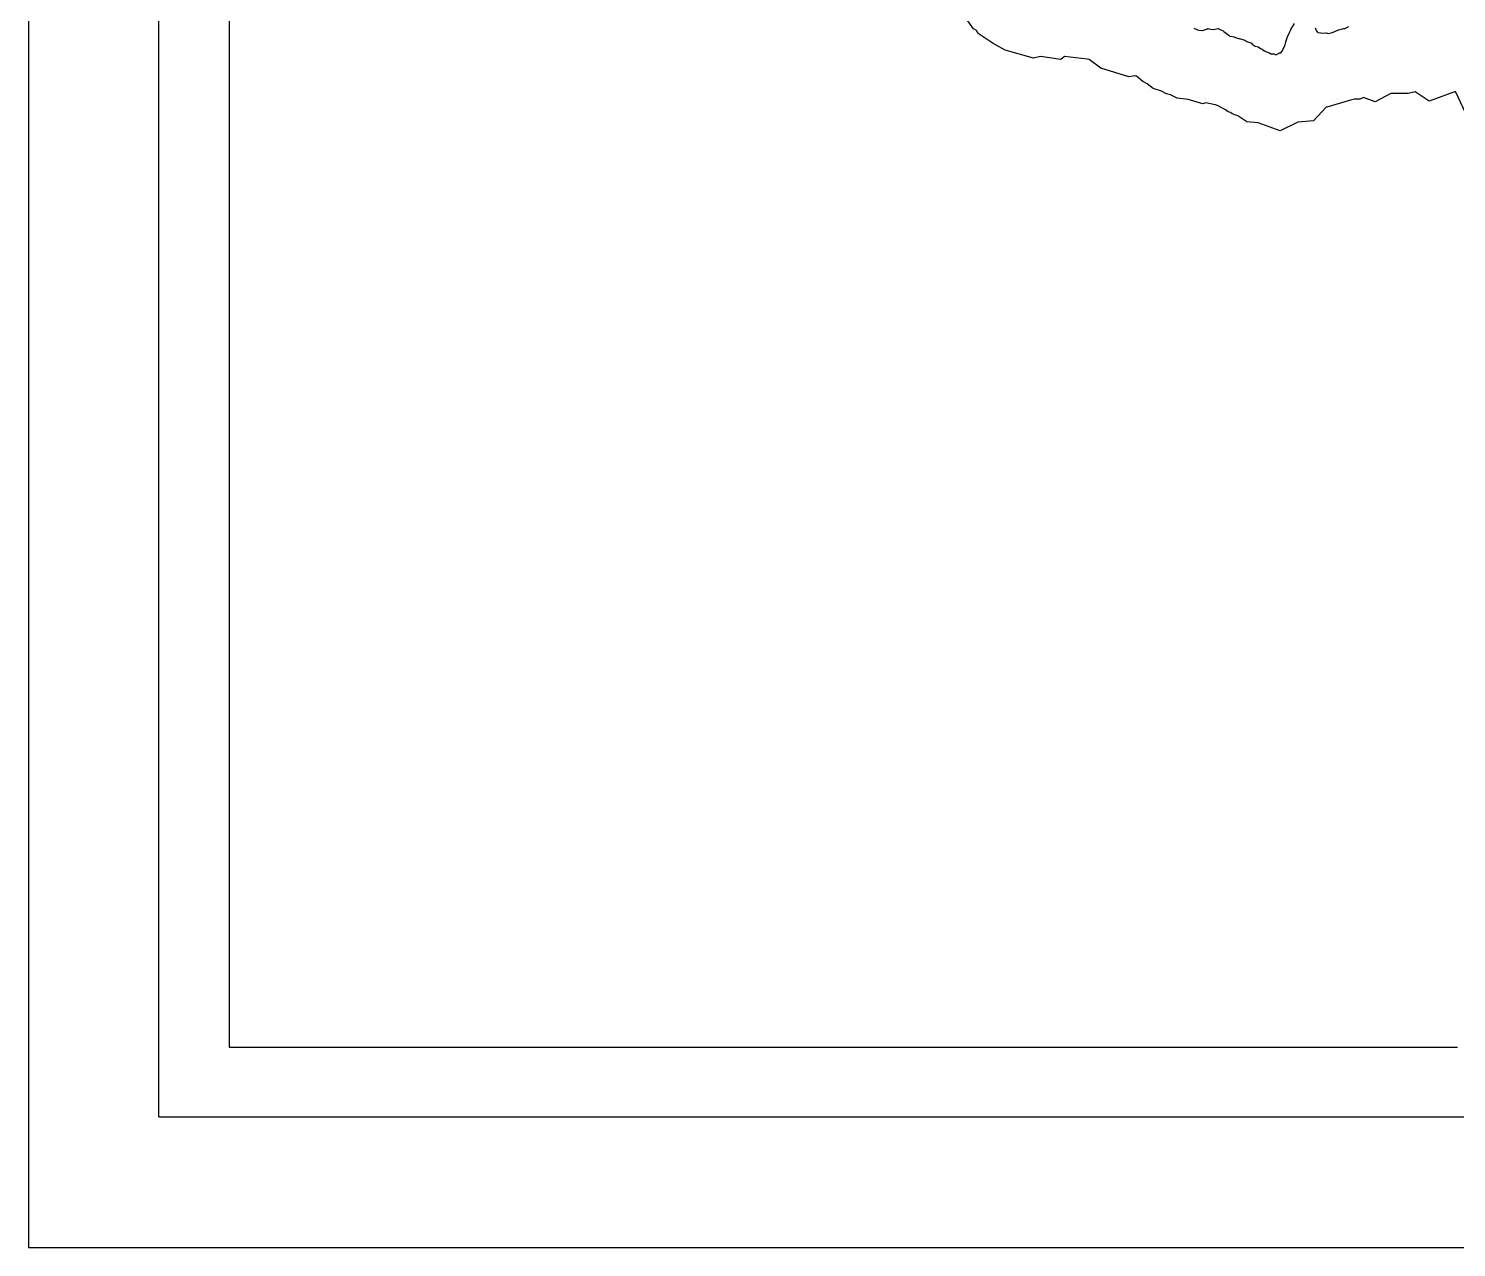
# Model space of a CAD drawing. Header units: millimetres. Extents: x 0 to 600, y 0 to 900.
# Drawn here: x 0 to 142.5, y 0 to 121.6 of the extents above; entities that cross this region are included whole.
import ezdxf

# ---------------------------------------------------------------- set-up
doc = ezdxf.new("R2010")
doc.units = ezdxf.units.MM
for name, color, linetype in [('CORTE', 1, 'Continuous'), ('GRABADO', 5, 'Continuous'), ('HOJA', 8, 'Continuous')]:
    doc.layers.add(name, color=color, linetype=linetype)

msp = doc.modelspace()

# ---------------------------------------------------------------- linework, layer by layer
at = {"layer": 'CORTE'}
for points in [[(20, 148.2), (20, 113.68), (20, 113.68), (20, 112.35), (20, 112.25), (20, 20), (20.54, 20), (20.96, 20), (21.37, 20), (21.76, 20), (22.15, 20), (22.58, 20), (22.99, 20), (23.46, 20), (23.94, 20), (24.34, 20), (24.67, 20), (25.05, 20), (25.48, 20), (25.86, 20), (26.27, 20), (26.67, 20), (27.05, 20), (27.46, 20), (27.81, 20), (28.28, 20), (28.67, 20), (29.05, 20), (29.44, 20), (29.84, 20), (30.17, 20), (30.51, 20), (30.85, 20), (78.8, 20), (79.46, 20), (80.01, 20), (80.53, 20), (80.99, 20), (81.99, 20), (82.57, 20), (83.22, 20), (84.21, 20), (85.22, 20), (85.83, 20), (86.07, 20), (86.25, 20), (86.66, 20), (87.46, 20), (88.05, 20), (88.44, 20), (88.95, 20), (89.49, 20), (90.12, 20), (90.79, 20), (91.34, 20), (91.61, 20), (91.88, 20), (92.2, 20), (92.57, 20), (93.22, 20), (94.02, 20), (94.72, 20), (95.67, 20), (96.44, 20), (96.44, 20), (96.99, 20), (98.68, 20), (100.48, 20), (102.28, 20), (103.47, 20), (104.74, 20), (106.02, 20), (142.55, 20)], [(183.71, 13), (137.09, 13), (137.09, 13), (137.01, 13), (136.91, 13), (136.89, 13), (136.37, 13), (135.67, 13), (135.05, 13), (134.76, 13), (134.25, 13), (133.41, 13), (132.69, 13), (132.48, 13), (132.12, 13), (131.48, 13), (131.47, 13), (131.47, 13), (131.18, 13), (131.18, 13), (131.04, 13), (130.74, 13), (130.49, 13), (130.38, 13), (130.26, 13), (130.26, 13), (129.69, 13), (129.01, 13), (128.44, 13), (127.66, 13), (127.32, 13), (95.09, 13), (93.95, 13), (92.83, 13), (91.79, 13), (90.2, 13), (88.61, 13), (87.11, 13), (86.41, 13), (86.41, 13), (85.95, 13), (85.11, 13), (84.5, 13), (83.79, 13), (83.22, 13), (82.89, 13), (82.61, 13), (82.37, 13), (82.13, 13), (81.65, 13), (81.05, 13), (80.5, 13), (80.03, 13), (79.57, 13), (79.23, 13), (78.71, 13), (78.01, 13), (77.64, 13), (77.48, 13), (77.27, 13), (76.73, 13), (75.84, 13), (74.97, 13), (74.39, 13), (73.88, 13), (73, 13), (72.59, 13), (72.13, 13), (71.65, 13), (71.07, 13), (28.76, 13), (28.46, 13), (28.16, 13), (27.87, 13), (27.52, 13), (27.17, 13), (26.83, 13), (26.49, 13), (26.08, 13), (25.77, 13), (25.41, 13), (25.07, 13), (24.72, 13), (24.36, 13), (24.02, 13), (23.64, 13), (23.31, 13), (23.01, 13), (22.66, 13), (22.23, 13), (21.82, 13), (21.46, 13), (21.09, 13), (20.74, 13), (20.39, 13), (20.03, 13), (19.66, 13), (13.07, 13), (13.07, 13), (13.06, 13), (13.05, 13), (13.04, 13.01), (13.04, 13.01), (13.03, 13.01), (13.03, 13.02), (13.02, 13.02), (13.02, 13.03), (13.01, 13.03), (13.01, 13.04), (13.01, 13.04), (13, 13.05), (13, 13.06), (13, 13.07), (13, 13.07), (13, 142.42)], [(144.89, 109.96), (142.35, 115.36), (139.75, 114.39), (138.35, 115.32), (137.63, 115.17), (137.11, 115.18), (136.6, 115.15), (135.91, 115.16), (134.34, 114.34), (133.17, 114.76), (132.82, 114.59), (132.29, 114.61), (131.89, 114.5), (129.53, 113.79), (129.46, 113.81), (128.19, 112.44), (126.64, 112.32), (124.87, 111.44), (122.67, 112.23), (121.54, 112.34), (120.64, 112.93), (120.47, 112.99), (120.46, 113), (120.09, 113.13), (119.9, 113.26), (119.68, 113.33), (119.4, 113.54), (118.7, 113.93), (118.41, 114.02), (118.37, 114.05), (117.47, 114.23), (117.14, 114.12), (115.7, 114.58), (114.59, 114.71), (113.94, 115.03), (113.52, 115.12), (113.03, 115.41), (112.2, 115.65), (111.61, 116.14), (111.18, 116.36), (110.55, 116.89), (110.48, 116.89), (110.37, 116.93), (109.77, 116.84), (106.99, 117.69), (105.82, 118.55), (105.62, 118.59), (103.35, 118.85), (103, 118.55), (100.96, 118.87), (100.27, 118.69), (97.44, 119.5), (96.24, 120.17), (94.75, 121.16), (94.57, 121.44), (94.29, 121.61), (91.69, 125.31)]]:
    msp.add_lwpolyline(points, dxfattribs=at)
at = {"layer": 'GRABADO'}
for points in [[(142.55, 13), (106.02, 13), (104.74, 13), (103.47, 13), (102.28, 13), (100.48, 13), (98.68, 13), (96.99, 13), (96.19, 13), (96.19, 13), (95.67, 13), (94.72, 13), (94.02, 13), (93.22, 13), (92.57, 13), (92.2, 13), (91.88, 13), (91.61, 13), (91.34, 13), (90.79, 13), (90.12, 13), (89.49, 13), (88.95, 13), (88.44, 13), (88.05, 13), (87.46, 13), (86.66, 13), (86.25, 13), (86.07, 13), (85.83, 13), (85.22, 13), (84.21, 13), (83.22, 13), (82.57, 13), (81.99, 13), (80.99, 13), (80.53, 13), (80.01, 13), (79.46, 13), (78.8, 13), (30.85, 13), (30.51, 13), (30.17, 13), (29.84, 13), (29.44, 13), (29.05, 13), (28.67, 13), (28.28, 13), (27.81, 13), (27.46, 13), (27.05, 13), (26.67, 13), (26.27, 13), (25.86, 13), (25.48, 13), (25.05, 13), (24.67, 13), (24.34, 13), (23.94, 13), (23.46, 13), (22.99, 13), (22.58, 13), (22.15, 13), (21.76, 13), (21.37, 13), (20.96, 13), (20.54, 13), (13.07, 13), (13.07, 13), (13.06, 13), (13.05, 13), (13.04, 13.01), (13.04, 13.01), (13.03, 13.01), (13.03, 13.02), (13.02, 13.02), (13.02, 13.03), (13.01, 13.03), (13.01, 13.04), (13.01, 13.04), (13, 13.05), (13, 13.06), (13, 13.07), (13, 13.07), (13, 112.25), (13, 112.35), (13, 113.44), (13, 113.44), (13, 113.44), (13, 148.44)], [(116.25, 121.7), (116.61, 121.52), (116.61, 121.52), (116.77, 121.5), (117.1, 121.47), (117.11, 121.47), (117.12, 121.47), (117.12, 121.47), (117.13, 121.47), (117.13, 121.47), (117.22, 121.5), (117.61, 121.63), (117.62, 121.63), (117.62, 121.64), (117.63, 121.64), (117.64, 121.64), (117.74, 121.62), (118.16, 121.57), (118.2, 121.57), (118.67, 121.65), (118.68, 121.65), (118.68, 121.65), (118.69, 121.65), (118.7, 121.65), (118.71, 121.64), (118.71, 121.64), (118.8, 121.6), (119.02, 121.49), (119.18, 121.41), (119.19, 121.41), (119.25, 121.36), (119.52, 121.15), (119.77, 120.97), (119.77, 120.97), (119.78, 120.97), (119.84, 120.9), (120.27, 120.82), (120.28, 120.81), (120.28, 120.81), (120.29, 120.81), (120.32, 120.8), (120.32, 120.8), (120.7, 120.67), (120.79, 120.65), (121.13, 120.56), (121.13, 120.56), (121.32, 120.5), (121.32, 120.5), (121.33, 120.5), (121.33, 120.5), (121.53, 120.37), (121.84, 120.26), (121.94, 120.22), (121.95, 120.22), (121.96, 120.21), (122.08, 120.09), (122.27, 119.95), (122.37, 119.9), (122.67, 119.82), (122.67, 119.82), (122.68, 119.81), (122.69, 119.81), (122.69, 119.81), (122.9, 119.65), (123.03, 119.61), (123.04, 119.6), (123.05, 119.6), (123.32, 119.41), (123.39, 119.38), (123.4, 119.38), (123.4, 119.38), (123.42, 119.37), (123.8, 119.23), (123.81, 119.22), (123.81, 119.22), (123.94, 119.14), (124.21, 119.11), (124.22, 119.11), (124.23, 119.11), (124.23, 119.11), (124.43, 119.03), (124.77, 119.2), (124.78, 119.21), (124.78, 119.21), (124.79, 119.21), (124.79, 119.21), (124.92, 119.21), (125.08, 119.38), (125.32, 119.94), (125.36, 120.06), (125.41, 120.2), (125.56, 120.75), (125.57, 120.76), (125.79, 121.27), (125.89, 121.46), (125.94, 121.54), (126.29, 122.16)], [(128.35, 121.71), (128.46, 121.46), (128.55, 121.32), (128.64, 121.24), (128.93, 121.21), (129.14, 121.19), (129.44, 121.21), (129.45, 121.22), (129.46, 121.21), (129.46, 121.21), (129.47, 121.21), (129.66, 121.14), (129.96, 121.23), (130.16, 121.28), (130.62, 121.49), (130.62, 121.49), (130.68, 121.52), (130.68, 121.52), (130.69, 121.52), (130.71, 121.52), (131.21, 121.65), (131.22, 121.65)], [(131.23, 121.65), (131.32, 121.64), (131.72, 121.84)]]:
    msp.add_lwpolyline(points, dxfattribs=at)
at = {"layer": 'HOJA'}
msp.add_lwpolyline([(0, 0), (600, 0), (600, 900), (0, 900)], close=True, dxfattribs=at)

doc.saveas('drawing.dxf')
